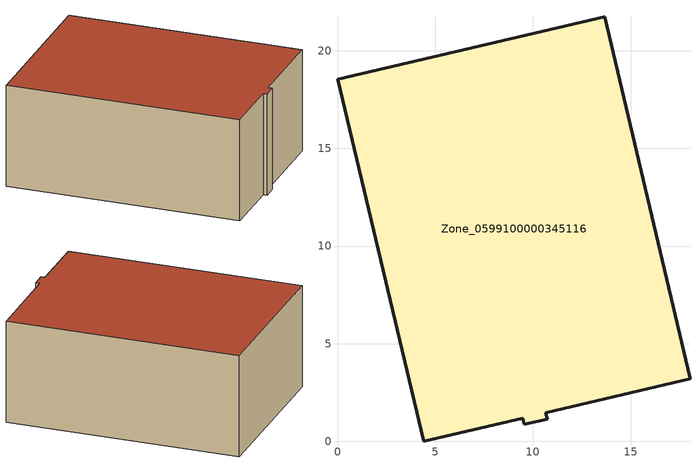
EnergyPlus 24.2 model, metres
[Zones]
Zone_0599100000345116
 floor ground (C_G): 13.68,21.75 18.04,3.22 10.66,1.47 10.74,1.15 9.57,0.87 9.49,1.18 4.41,0 0,18.53 z0
 wall outside (C_F): 18.04,3.22 13.68,21.75 0,18.53 4.41,0 9.49,1.18 9.57,0.87 10.74,1.15 10.66,1.47 18.04,3.22 z0:8.47
 roof outside (C_R): 13.68,21.75 0,18.53 4.41,0 9.49,1.18 9.57,0.87 10.74,1.15 10.66,1.47 18.04,3.22 z8.47
[BUILDING]
Pand.0599100000345116: North Axis=0; Terrain=City; Loads Convergence Tolerance Value=0.04; Temperature Convergence Tolerance Value=0.4; Solar Distribution=FullExterior; Maximum Number of Warmup Days=25; Minimum Number of Warmup Days=1
[Site:Location]
Rotterdam.The.Hague.AP_ZH_NLD Design_Conditions: Latitude=51.96; Longitude=4.45; Time Zone=1; Elevation=-4.5
[SITE:GROUNDTEMPERATURE:BUILDINGSURFACE]
18, 18, 18, 18, 18, 18, 18, 18, 18, 18, 18, 18
[MATERIAL] Thermal Absorptance=0.9; Solar Absorptance=0.7; Visible Absorptance=0.7
Name | Roughness | Thickness | Conductivity | Density | Specific Heat
G.D.1992-2005 | MediumSmooth | 0.15 | 0.06 | 540 | 1210
F.D.1992-2005 | Rough | 0.3 | 0.12 | 1920 | 840
R.D.1992-2005 | MediumRough | 0.2 | 0.08 | 1500 | 1000
[CONSTRUCTION]
C_G: G.D.1992-2005
C_F: F.D.1992-2005
C_R: R.D.1992-2005
[ZONE]
Zone_0599100000345116: Type=1; Multiplier=1; Ceiling Height=Autocalculate; Volume=Autocalculate; Floor Area=autocalculate; Part of Total Floor Area=Yes
[ZONEINFILTRATION:DESIGNFLOWRATE]
Infil_Zone_0599100000345116: Zone or ZoneList or Space or SpaceList=Zone_0599100000345116; Schedule=AlwaysOn; Design Flow Rate Calculation Method=Flow/Area; Flow Rate per Floor Area=0.0021; Constant Term Coefficient=1; Temperature Term Coefficient=0; Velocity Term Coefficient=0; Velocity Squared Term Coefficient=0
[HVACTEMPLATE:ZONE:IDEALLOADSAIRSYSTEM]
Zone_0599100000345116: Maximum Heating Supply Air Temperature=50; Minimum Cooling Supply Air Temperature=13; Maximum Heating Supply Air Humidity Ratio=0.0156; Minimum Cooling Supply Air Humidity Ratio=0.0077; Heating Limit=NoLimit; Cooling Limit=NoLimit; Dehumidification Control Type=ConstantSensibleHeatRatio; Cooling Sensible Heat Ratio=0.7; Dehumidification Setpoint=60; Humidification Control Type=None; Humidification Setpoint=30; Outdoor Air Method=None; Outdoor Air Flow Rate per Person=0.00944; Outdoor Air Flow Rate per Zone Floor Area=0; Outdoor Air Flow Rate per Zone=0; Demand Controlled Ventilation Type=None; Outdoor Air Economizer Type=NoEconomizer; Heat Recovery Type=None; Sensible Heat Recovery Effectiveness=0.7; Latent Heat Recovery Effectiveness=0.65
[ZONECONTROL:THERMOSTAT]
ThermostatControl_Zone_0599100000345116: Zone or ZoneList=Zone_0599100000345116; Control Type Schedule=DualSetpointControlType; Control 1=Thermostat_Zone_0599100000345116; Temperature Difference Between Cutout And Setpoint=0
[THERMOSTATSETPOINT:DUALSETPOINT]
Thermostat_Zone_0599100000345116: Heating Setpoint Temperature Schedule=HeatingSetpoint_Zone_0599100000345116; Cooling Setpoint Temperature Schedule=CoolingSetpoint_Zone_0599100000345116
[SCHEDULE:COMPACT]
HeatingSetpoint_Zone_0599100000345116: Through: 12/31, For: AllDays, Until: 24:00, 21
CoolingSetpoint_Zone_0599100000345116: Through: 12/31, For: AllDays, Until: 24:00, 24
DualSetpointControlType: Through: 12/31, For: AllDays, Until: 24:00, 4
AlwaysOn: Through: 12/31, For: AllDays, Until: 24:00, 1
